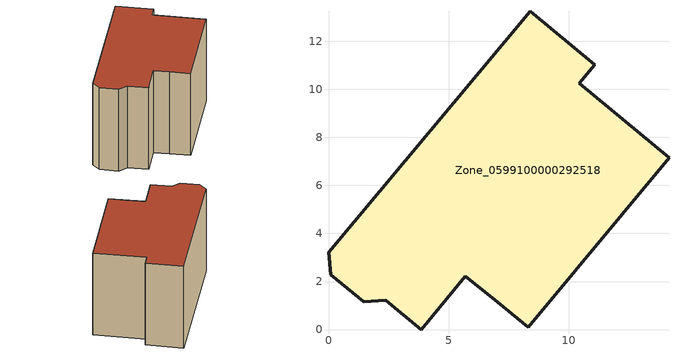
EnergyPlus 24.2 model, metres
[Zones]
Zone_0599100000292518
 floor ground (C_G): 0,3.21 8.38,13.24 11.07,11.02 10.44,10.24 14.17,7.15 8.31,0.09 6.82,1.33 5.69,2.21 3.86,0 2.38,1.22 1.47,1.15 0.1,2.29 z0
 wall outside (C_F): 0.1,2.29 1.47,1.15 2.38,1.22 3.86,0 5.69,2.21 6.82,1.33 8.31,0.09 14.17,7.15 10.44,10.24 11.07,11.02 8.38,13.24 0,3.21 0.1,2.29 z0:8.59
 roof outside (C_R): 8.38,13.24 0,3.21 0.1,2.29 1.47,1.15 2.38,1.22 3.86,0 5.69,2.21 6.82,1.33 8.31,0.09 14.17,7.15 10.44,10.24 11.07,11.02 z8.59
[BUILDING]
Pand.0599100000292518: North Axis=0; Terrain=City; Loads Convergence Tolerance Value=0.04; Temperature Convergence Tolerance Value=0.4; Solar Distribution=FullExterior; Maximum Number of Warmup Days=25; Minimum Number of Warmup Days=1
[Site:Location]
Rotterdam.The.Hague.AP_ZH_NLD Design_Conditions: Latitude=51.96; Longitude=4.45; Time Zone=1; Elevation=-4.5
[SITE:GROUNDTEMPERATURE:BUILDINGSURFACE]
18, 18, 18, 18, 18, 18, 18, 18, 18, 18, 18, 18
[MATERIAL] Thermal Absorptance=0.9; Solar Absorptance=0.7; Visible Absorptance=0.7
Name | Roughness | Thickness | Conductivity | Density | Specific Heat
G.TC.1946 | MediumSmooth | 0.15 | 1 | 540 | 1210
F.TC.1946 | Rough | 0.3 | 0.857143 | 1920 | 840
R.TC.1946 | MediumRough | 0.2 | 0.909091 | 1500 | 1000
[CONSTRUCTION]
C_G: G.TC.1946
C_F: F.TC.1946
C_R: R.TC.1946
[ZONE]
Zone_0599100000292518: Type=1; Multiplier=1; Ceiling Height=Autocalculate; Volume=Autocalculate; Floor Area=autocalculate; Part of Total Floor Area=Yes
[ZONEINFILTRATION:DESIGNFLOWRATE]
Infil_Zone_0599100000292518: Zone or ZoneList or Space or SpaceList=Zone_0599100000292518; Schedule=AlwaysOn; Design Flow Rate Calculation Method=Flow/Area; Flow Rate per Floor Area=0.003; Constant Term Coefficient=1; Temperature Term Coefficient=0; Velocity Term Coefficient=0; Velocity Squared Term Coefficient=0
[HVACTEMPLATE:ZONE:IDEALLOADSAIRSYSTEM]
Zone_0599100000292518: Maximum Heating Supply Air Temperature=50; Minimum Cooling Supply Air Temperature=13; Maximum Heating Supply Air Humidity Ratio=0.0156; Minimum Cooling Supply Air Humidity Ratio=0.0077; Heating Limit=NoLimit; Cooling Limit=NoLimit; Dehumidification Control Type=ConstantSensibleHeatRatio; Cooling Sensible Heat Ratio=0.7; Dehumidification Setpoint=60; Humidification Control Type=None; Humidification Setpoint=30; Outdoor Air Method=None; Outdoor Air Flow Rate per Person=0.00944; Outdoor Air Flow Rate per Zone Floor Area=0; Outdoor Air Flow Rate per Zone=0; Demand Controlled Ventilation Type=None; Outdoor Air Economizer Type=NoEconomizer; Heat Recovery Type=None; Sensible Heat Recovery Effectiveness=0.7; Latent Heat Recovery Effectiveness=0.65
[ZONECONTROL:THERMOSTAT]
ThermostatControl_Zone_0599100000292518: Zone or ZoneList=Zone_0599100000292518; Control Type Schedule=DualSetpointControlType; Control 1=Thermostat_Zone_0599100000292518; Temperature Difference Between Cutout And Setpoint=0
[THERMOSTATSETPOINT:DUALSETPOINT]
Thermostat_Zone_0599100000292518: Heating Setpoint Temperature Schedule=HeatingSetpoint_Zone_0599100000292518; Cooling Setpoint Temperature Schedule=CoolingSetpoint_Zone_0599100000292518
[SCHEDULE:COMPACT]
HeatingSetpoint_Zone_0599100000292518: Through: 12/31, For: AllDays, Until: 24:00, 21
CoolingSetpoint_Zone_0599100000292518: Through: 12/31, For: AllDays, Until: 24:00, 24
DualSetpointControlType: Through: 12/31, For: AllDays, Until: 24:00, 4
AlwaysOn: Through: 12/31, For: AllDays, Until: 24:00, 1
